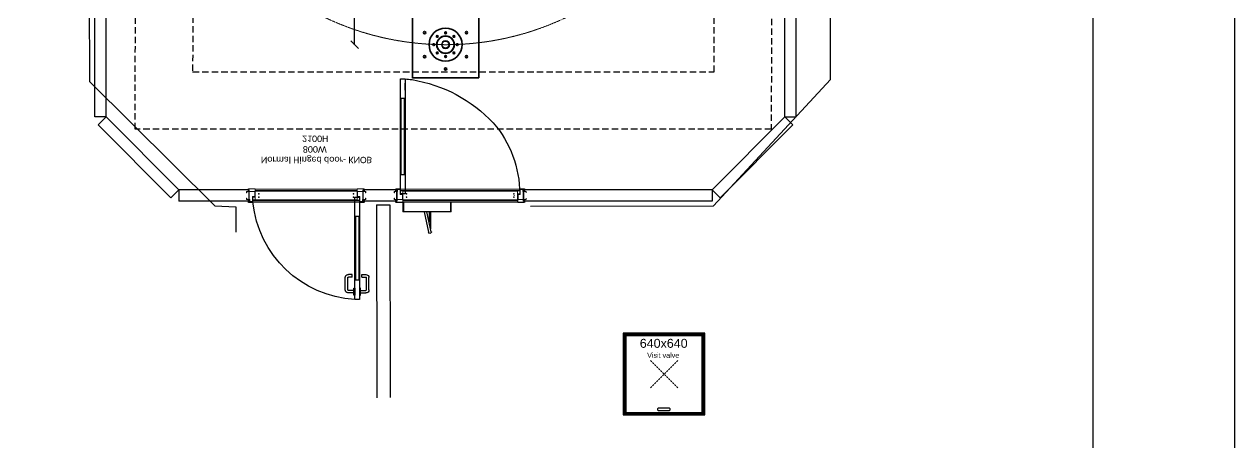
# Model space of a CAD drawing. Header units: millimetres. Extents: x 2822564 to 2991989, y -324396 to -253399.
# Drawn here: x 2931387 to 2940882, y -305389 to -302116 of the extents above; entities that cross this region are included whole.
import ezdxf

# ---------------------------------------------------------------- set-up
doc = ezdxf.new("R2010")
doc.units = ezdxf.units.MM
for name, pattern in [('12017_XPLAN_GROUND$0$HIDDEN', [0.375, 0.25, -0.125]), ('CHEEEEEN', [0.37, 0.25, -0.12]), ('HIDDEN', [0.375, 0.25, -0.125])]:
    doc.linetypes.add(name, pattern=pattern)
for name, color, linetype in [('Azbilt', 10, 'Continuous'), ('CANAL', 2, 'HIDDEN'), ('DARICHE BAZDID', 7, 'Continuous'), ('Runner', 30, 'Continuous')]:
    doc.layers.add(name, color=color, linetype=linetype)
for name, color, linetype, lineweight in [('coton tak bazo', 191, 'Continuous', 5), ('KATCHIN', 253, '12017_XPLAN_GROUND$0$HIDDEN', 5), ('plat 2 bazo', 7, 'Continuous', 15)]:
    doc.layers.add(name, color=color, linetype=linetype, lineweight=lineweight)
doc.styles.add('Annotative', font='arial.ttf')
doc.styles.add('Legend', font='calibri.ttf')
doc.dimstyles.new('RUNNER saghf', dxfattribs={"dimtxt": 150, "dimasz": 60, "dimexe": 0.18, "dimexo": 0.0625, "dimgap": 0.09, "dimtad": 0, "dimtih": 1, "dimtoh": 1, "dimdec": 4, "dimzin": 0, "dimdsep": 46, "dimtxsty": 'Annotative', "dimblk": 'OBLIQUE', "dimcen": 0.09, "dimclrd": 140, "dimclre": 140, "dimclrt": 230, "dimazin": 0, "dimtfac": 1, "dimtdec": 4, "dimtofl": 0, "dimtmove": 0, "dimatfit": 3, "dimldrblk": 'OBLIQUE', "dimfxl": 1, "dimtolj": 1, "dimtzin": 0, "dimarcsym": 0})

# ---------------------------------------------------------------- blocks, each defined once
blk = doc.blocks.new('Azbilt UP25-N')
at = {"layer": 'Azbilt', "color": 85, "true_color": 0x58ba48}
for p, q in [((1925299.7, -344409.1), (1925326, -349391.3)), ((1931136.3, -349377.2), (1931144.2, -344435)), ((1925326, -349391.3), (1926309, -350367.8)), ((1930220.3, -350368.5), (1931136.3, -349377.2)), ((1926309, -350367.8), (1926471.8, -350375.7)), ((1926471.8, -350375.7), (1926472.9, -350574.6)), ((1927576.8, -350358.7), (1927681.4, -350358.6)), ((1927576.8, -350358.7), (1927578.6, -351871.1)), ((1927681.4, -350358.6), (1927683.3, -351871)), ((1928785, -350370.8), (1930220.3, -350368.5))]:
    blk.add_line(p, q, dxfattribs=at)
blk = doc.blocks.new('_Oblique')
at = {"color": 0, "linetype": 'ByBlock', "lineweight": -2}
blk.add_line((-0.5, -0.5), (0.5, 0.5), dxfattribs=at)
blk = doc.blocks.new('*D28')
at = {"color": 140, "lineweight": -2, "ltscale": 10, "transparency": 16777216}
for p, q in [((-254649.2, -1447978.7), (-254649.2, -1447979.1)), ((-254649.2, -1447978.9), (-254279.1, -1447978.9)), ((-253743.2, -1447978.9), (-254113.3, -1447978.9)), ((-253743.2, -1447978.7), (-253743.2, -1447979.1))]:
    blk.add_line(p, q, dxfattribs=at)
at = {"layer": 'Defpoints', "color": 0, "ltscale": 10, "transparency": 16777216}
for p in [(-254649.2, -1447872.8, 0), (-253743.2, -1447872.8, 0), (-253743.2, -1447978.9)]:
    blk.add_point(p, dxfattribs=at)
at = {"color": 140, "lineweight": -2, "ltscale": 10, "transparency": 16777216, "xscale": 60, "yscale": 60, "zscale": 60, "rotation": 180}
blk.add_blockref('_Oblique', (-254649.2, -1447978.9), dxfattribs=at)
at = {"color": 140, "lineweight": -2, "ltscale": 10, "transparency": 16777216, "xscale": 60, "yscale": 60, "zscale": 60}
blk.add_blockref('_Oblique', (-253743.2, -1447978.9), dxfattribs=at)
at = {"color": 230, "ltscale": 10, "transparency": 16777216, "insert": (-254196.2, -1447978.9), "char_height": 75, "attachment_point": 5, "style": 'Annotative', "bg_fill": 3, "box_fill_scale": 1.1, "bg_fill_color": 256, "bg_fill_true_color": 13158600, "bg_fill_transparency": 0}
blk.add_mtext('\\A1;906', dxfattribs=at)
blk = doc.blocks.new('Hinged 900 - Non Touch')
at = {"color": 3}
for p, q in [((-252126.2, -1446891.8, 0), (-252125.2, -1446891.6, 0)), ((-252036.4, -1446886.3, 0), (-252072.4, -1446886.3, 0)), ((-252072.4, -1446886.3, 0), (-252072.4, -1447787.3, 0)), ((-252036.4, -1447787.3, 0), (-252036.4, -1446886.3, 0)), ((-252072.4, -1446973.3, 0), (-252072.4, -1446919.3, 0)), ((-252036.4, -1446973.3, 0), (-252036.4, -1446919.3, 0)), ((-252036.4, -1447036.8, 0), (-252072.4, -1447036.8, 0)), ((-252067.4, -1447636.8, 0), (-252067.4, -1447036.8, 0)), ((-252041.4, -1447636.8, 0), (-252041.4, -1447036.8, 0)), ((-252036.4, -1447636.8, 0), (-252072.4, -1447636.8, 0)), ((-252072.4, -1447787.3, 0), (-252036.4, -1447787.3, 0)), ((-252054, -1447787.3, 0), (-252036.5, -1447787.3, 0))]:
    blk.add_line(p, q, dxfattribs=at)
at = {"color": 2}
for p, q in [((-253009.9, -1447767.8, 0), (-253009.9, -1447746.8, 0)), ((-251998.1, -1447767.8, 0), (-251998.1, -1447746.8, 0)), ((-253009.9, -1447853.8, 0), (-253009.9, -1447832.8, 0)), ((-251998.1, -1447853.8, 0), (-251998.1, -1447832.8, 0))]:
    blk.add_line(p, q, dxfattribs=at)
at = {"color": 20, "linetype": 'Continuous', "lineweight": 15}
for p, q in [((-253007, -1447749.3, 0), (-253006, -1447749.3, 0)), ((-253007, -1447766.3, 0), (-253007, -1447749.3, 0)), ((-253006, -1447766.3, 0), (-253006, -1447749.3, 0)), ((-253004.5, -1447747.8, 0), (-253004.5, -1447746.8, 0)), ((-253004.5, -1447746.8, 0), (-252974, -1447746.8, 0)), ((-253004.5, -1447747.8, 0), (-252974, -1447747.8, 0)), ((-252996, -1447755.8, 0), (-252997.5, -1447755.8, 0)), ((-252997.5, -1447755.8, 0), (-252997.5, -1447766.3, 0)), ((-252996, -1447755.8, 0), (-252996, -1447766.3, 0)), ((-252976.5, -1447752.8, 0), (-252994.5, -1447752.8, 0)), ((-252994.5, -1447752.8, 0), (-252994.5, -1447754.3, 0)), ((-252976.5, -1447754.3, 0), (-252994.5, -1447754.3, 0)), ((-252976.5, -1447754.3, 0), (-252976.5, -1447752.8, 0)), ((-252973.5, -1447755.8, 0), (-252975, -1447755.8, 0)), ((-252975, -1447789.3, 0), (-252975, -1447755.8, 0)), ((-252974, -1447746.8, 0), (-252974, -1447747.8, 0)), ((-252973.5, -1447789.3, 0), (-252973.5, -1447755.8, 0)), ((-252972.5, -1447749.3, 0), (-252971.5, -1447749.3, 0)), ((-252972.5, -1447749.3, 0), (-252972.5, -1447787.3, 0)), ((-252971.5, -1447749.3, 0), (-252971.5, -1447761.6, 0)), ((-252971.5, -1447761.6, 0), (-252971.5, -1447751.8, 0)), ((-252036.5, -1447749.3, 0), (-252035.5, -1447749.3, 0)), ((-252036.5, -1447749.3, 0), (-252036.5, -1447761.6, 0)), ((-252036.5, -1447761.6, 0), (-252036.5, -1447751.8, 0)), ((-252035.5, -1447749.3, 0), (-252035.5, -1447787.3, 0)), ((-252034.5, -1447755.8, 0), (-252033, -1447755.8, 0)), ((-252034.5, -1447789.3, 0), (-252034.5, -1447755.8, 0)), ((-252034, -1447747.8, 0), (-252034, -1447746.8, 0)), ((-252003.5, -1447746.8, 0), (-252034, -1447746.8, 0)), ((-252003.5, -1447747.8, 0), (-252034, -1447747.8, 0)), ((-252033, -1447789.3, 0), (-252033, -1447755.8, 0)), ((-252031.5, -1447752.8, 0), (-252013.5, -1447752.8, 0)), ((-252031.5, -1447754.3, 0), (-252031.5, -1447752.8, 0)), ((-252031.5, -1447754.3, 0), (-252013.5, -1447754.3, 0)), ((-252013.5, -1447752.8, 0), (-252013.5, -1447754.3, 0)), ((-252012, -1447755.8, 0), (-252010.5, -1447755.8, 0)), ((-252012, -1447755.8, 0), (-252012, -1447766.3, 0)), ((-252010.5, -1447755.8, 0), (-252010.5, -1447766.3, 0)), ((-252003.5, -1447746.8, 0), (-252003.5, -1447747.8, 0)), ((-252002, -1447749.3, 0), (-252001, -1447749.3, 0)), ((-252002, -1447766.3, 0), (-252002, -1447749.3, 0)), ((-252001, -1447766.3, 0), (-252001, -1447749.3, 0)), ((-253020.5, -1447770.8, 0), (-253022, -1447770.8, 0)), ((-253022, -1447770.8, 0), (-253022, -1447778.8, 0)), ((-253020.5, -1447778.8, 0), (-253022, -1447778.8, 0)), ((-253022, -1447821.8, 0), (-253022, -1447829.8, 0)), ((-253022, -1447821.8, 0), (-253020.5, -1447821.8, 0)), ((-253022, -1447829.8, 0), (-253020.5, -1447829.8, 0)), ((-253020.5, -1447770.8, 0), (-253020.5, -1447778.8, 0)), ((-253020.5, -1447821.8, 0), (-253020.5, -1447829.8, 0)), ((-253019, -1447767.8, 0), (-253019, -1447769.3, 0)), ((-252999, -1447767.8, 0), (-253019, -1447767.8, 0)), ((-252999, -1447769.3, 0), (-253019, -1447769.3, 0)), ((-253019, -1447831.3, 0), (-253019, -1447832.8, 0)), ((-253019, -1447831.3, 0), (-252999, -1447831.3, 0)), ((-253019, -1447832.8, 0), (-252999, -1447832.8, 0)), ((-253007, -1447766.3, 0), (-253006, -1447766.3, 0)), ((-253007, -1447851.3, 0), (-253007, -1447834.3, 0)), ((-253006, -1447834.3, 0), (-253007, -1447834.3, 0)), ((-253006, -1447851.3, 0), (-253007, -1447851.3, 0)), ((-253006, -1447851.3, 0), (-253006, -1447834.3, 0)), ((-253004.5, -1447853.8, 0), (-253004.5, -1447852.8, 0)), ((-252956.5, -1447852.8, 0), (-253004.5, -1447852.8, 0)), ((-252999, -1447769.3, 0), (-252999, -1447767.8, 0)), ((-252999, -1447831.3, 0), (-252999, -1447832.8, 0)), ((-252999, -1447831.3, 0), (-252959, -1447831.3, 0)), ((-252999, -1447832.8, 0), (-252959, -1447832.8, 0)), ((-252997.5, -1447766.3, 0), (-252996, -1447766.3, 0)), ((-252975, -1447789.3, 0), (-252973.5, -1447789.3, 0)), ((-252971.5, -1447787.3, 0), (-252972.5, -1447787.3, 0)), ((-252959, -1447790.8, 0), (-252972, -1447790.8, 0)), ((-252972, -1447790.8, 0), (-252972, -1447792.3, 0)), ((-252959, -1447792.3, 0), (-252972, -1447792.3, 0)), ((-252971.5, -1447763.1, 0), (-252971.5, -1447761.6, 0)), ((-252971.5, -1447764.1, 0), (-252971.5, -1447763.1, 0)), ((-252971.5, -1447764.1, 0), (-252971.5, -1447787.3, 0)), ((-252971.5, -1447787.3, 0), (-252954, -1447787.3, 0)), ((-252970, -1447789.8, 0), (-252970, -1447788.8, 0)), ((-252970, -1447788.8, 0), (-252956.5, -1447788.8, 0)), ((-252970, -1447789.8, 0), (-252956.5, -1447789.8, 0)), ((-252959, -1447792.3, 0), (-252959, -1447790.8, 0)), ((-252959, -1447832.8, 0), (-252959, -1447831.3, 0)), ((-252956, -1447793.8, 0), (-252957.5, -1447793.8, 0)), ((-252957.5, -1447829.8, 0), (-252957.5, -1447793.8, 0)), ((-252957.5, -1447829.8, 0), (-252956, -1447829.8, 0)), ((-252956.5, -1447788.8, 0), (-252956.5, -1447789.8, 0)), ((-252956.5, -1447788.8, 0), (-252954, -1447788.8, 0)), ((-252956.5, -1447852.8, 0), (-252956.5, -1447853.8, 0)), ((-252956, -1447829.8, 0), (-252956, -1447793.8, 0)), ((-252955, -1447791.3, 0), (-252954, -1447791.3, 0)), ((-252955, -1447791.3, 0), (-252955, -1447851.3, 0)), ((-252954, -1447851.3, 0), (-252955, -1447851.3, 0)), ((-252954, -1447766.6, 0), (-252954, -1447764.1, 0)), ((-252954, -1447833.6, 0), (-252954, -1447766.6, 0)), ((-252954, -1447836.1, 0), (-252954, -1447833.6, 0)), ((-252954, -1447836.1, 0), (-252954, -1447836.6, 0)), ((-252954, -1447837.6, 0), (-252954, -1447836.6, 0)), ((-252954, -1447837.6, 0), (-252954, -1447839.1, 0)), ((-252954, -1447839.1, 0), (-252954, -1447851.3, 0)), ((-252954, -1447839.1, 0), (-252954, -1447848.8, 0)), ((-252054, -1447766.6, 0), (-252054, -1447764.1, 0)), ((-252054, -1447833.6, 0), (-252054, -1447766.6, 0)), ((-252054, -1447787.3, 0), (-252036.5, -1447787.3, 0)), ((-252054, -1447788.8, 0), (-252051.5, -1447788.8, 0)), ((-252054, -1447791.3, 0), (-252053, -1447791.3, 0)), ((-252054, -1447836.1, 0), (-252054, -1447833.6, 0)), ((-252054, -1447836.1, 0), (-252054, -1447836.6, 0)), ((-252054, -1447836.6, 0), (-252054, -1447837.6, 0)), ((-252054, -1447839.1, 0), (-252054, -1447837.6, 0)), ((-252054, -1447839.1, 0), (-252054, -1447851.3, 0)), ((-252054, -1447848.8, 0), (-252054, -1447839.1, 0)), ((-252053, -1447851.3, 0), (-252054, -1447851.3, 0)), ((-252053, -1447791.3, 0), (-252053, -1447851.3, 0)), ((-252052, -1447793.8, 0), (-252050.5, -1447793.8, 0)), ((-252052, -1447829.8, 0), (-252052, -1447793.8, 0)), ((-252050.5, -1447829.8, 0), (-252052, -1447829.8, 0)), ((-252051.5, -1447789.8, 0), (-252051.5, -1447788.8, 0)), ((-252038, -1447788.8, 0), (-252051.5, -1447788.8, 0)), ((-252038, -1447789.8, 0), (-252051.5, -1447789.8, 0)), ((-252051.5, -1447853.8, 0), (-252051.5, -1447852.8, 0)), ((-252051.5, -1447852.8, 0), (-252003.5, -1447852.8, 0)), ((-252050.5, -1447829.8, 0), (-252050.5, -1447793.8, 0)), ((-252049, -1447790.8, 0), (-252036, -1447790.8, 0)), ((-252049, -1447792.3, 0), (-252049, -1447790.8, 0)), ((-252049, -1447792.3, 0), (-252036, -1447792.3, 0)), ((-252049, -1447832.8, 0), (-252049, -1447831.3, 0)), ((-252009, -1447831.3, 0), (-252049, -1447831.3, 0)), ((-252009, -1447832.8, 0), (-252049, -1447832.8, 0)), ((-252038, -1447788.8, 0), (-252038, -1447789.8, 0)), ((-252036.5, -1447763.1, 0), (-252036.5, -1447761.6, 0)), ((-252036.5, -1447764.1, 0), (-252036.5, -1447763.1, 0)), ((-252036.5, -1447764.1, 0), (-252036.5, -1447787.3, 0)), ((-252035.5, -1447787.3, 0), (-252036.5, -1447787.3, 0)), ((-252036, -1447790.8, 0), (-252036, -1447792.3, 0)), ((-252033, -1447789.3, 0), (-252034.5, -1447789.3, 0)), ((-252010.5, -1447766.3, 0), (-252012, -1447766.3, 0)), ((-252009, -1447767.8, 0), (-251989, -1447767.8, 0)), ((-252009, -1447769.3, 0), (-252009, -1447767.8, 0)), ((-252009, -1447769.3, 0), (-251989, -1447769.3, 0)), ((-251989, -1447831.3, 0), (-252009, -1447831.3, 0)), ((-252009, -1447831.3, 0), (-252009, -1447832.8, 0)), ((-251989, -1447832.8, 0), (-252009, -1447832.8, 0)), ((-252003.5, -1447852.8, 0), (-252003.5, -1447853.8, 0)), ((-252001, -1447766.3, 0), (-252002, -1447766.3, 0)), ((-252002, -1447834.3, 0), (-252001, -1447834.3, 0)), ((-252002, -1447851.3, 0), (-252002, -1447834.3, 0)), ((-252001, -1447851.3, 0), (-252002, -1447851.3, 0)), ((-252001, -1447851.3, 0), (-252001, -1447834.3, 0)), ((-251989, -1447767.8, 0), (-251989, -1447769.3, 0)), ((-251989, -1447831.3, 0), (-251989, -1447832.8, 0)), ((-251987.5, -1447770.8, 0), (-251986, -1447770.8, 0)), ((-251987.5, -1447770.8, 0), (-251987.5, -1447778.8, 0)), ((-251987.5, -1447778.8, 0), (-251986, -1447778.8, 0)), ((-251986, -1447821.8, 0), (-251987.5, -1447821.8, 0)), ((-251987.5, -1447821.8, 0), (-251987.5, -1447829.8, 0)), ((-251986, -1447829.8, 0), (-251987.5, -1447829.8, 0)), ((-251986, -1447770.8, 0), (-251986, -1447778.8, 0)), ((-251986, -1447821.8, 0), (-251986, -1447829.8, 0)), ((-252956.5, -1447853.8, 0), (-253004.5, -1447853.8, 0)), ((-252051.5, -1447853.8, 0), (-252003.5, -1447853.8, 0))]:
    blk.add_line(p, q, dxfattribs=at)
at = {"color": 46}
for p, q in [((-253000.5, -1447755.8, 0), (-253000.5, -1447844.8, 0)), ((-252007.5, -1447755.8, 0), (-252007.5, -1447844.8, 0))]:
    blk.add_line(p, q, dxfattribs=at)
at = {"color": 109, "linetype": 'Continuous', "lineweight": 15}
for p, q in [((-252971.5, -1447749.3, 0), (-252036.5, -1447749.3, 0)), ((-252971.5, -1447751.8, 0), (-252036.5, -1447751.8, 0)), ((-252971.5, -1447761.6, 0), (-252036.5, -1447761.6, 0)), ((-252971.5, -1447763.1, 0), (-252036.5, -1447763.1, 0)), ((-252971.5, -1447764.1, 0), (-252036.5, -1447764.1, 0)), ((-252954, -1447766.6, 0), (-252054, -1447766.6, 0)), ((-252954, -1447833.6, 0), (-252054, -1447833.6, 0)), ((-252954, -1447836.1, 0), (-252054, -1447836.1, 0)), ((-252954, -1447836.6, 0), (-252054, -1447836.6, 0)), ((-252954, -1447837.6, 0), (-252054, -1447837.6, 0)), ((-252954, -1447839.1, 0), (-252054, -1447839.1, 0)), ((-252954, -1447848.8, 0), (-252054, -1447848.8, 0)), ((-252954, -1447851.3, 0), (-252054, -1447851.3, 0))]:
    blk.add_line(p, q, dxfattribs=at)
at = {"color": 8, "linetype": 'Continuous', "lineweight": 15}
for p, q in [((-252927.4, -1447787.3, 0), (-252922.5, -1447787.3, 0)), ((-252085.4, -1447787.3, 0), (-252080.5, -1447787.3, 0))]:
    blk.add_line(p, q, dxfattribs=at)
at = {"color": 240, "true_color": 0xed1f24}
for p, q in [((-252432, -1447928.2, 0), (-252432, -1447851.3, 0)), ((-252428.1, -1447851.3, 0), (-252428.1, -1447928.2, 0)), ((-252057.8, -1447851.3, 0), (-252057.8, -1447928.2, 0)), ((-252054, -1447851.3, 0), (-252054, -1447928.2, 0)), ((-252431.5, -1447928.2, 0), (-252428.1, -1447928.2, 0)), ((-252428.1, -1447928.2, 0), (-252057.8, -1447928.2, 0)), ((-252277.1, -1448083.8, 0), (-252242.5, -1447928.2, 0)), ((-252271.9, -1448060.7, 0), (-252271.9, -1447928.2, 0)), ((-252260.6, -1447928.2, 0), (-252260.6, -1448009.6, 0)), ((-252219.9, -1447928.2, 0), (-252255.5, -1448088.6, 0)), ((-252057.8, -1447928.2, 0), (-252054.4, -1447928.2, 0))]:
    blk.add_line(p, q, dxfattribs=at)
at = {"color": 3, "elevation": 0}
blk.add_lwpolyline([(-252126.2, -1446891.8, 0.163146), (-252763.3, -1447231.2, 0.180244), (-252970, -1447787.3)], format="xyb", dxfattribs=at)
at = {"color": 7, "linetype": 'Continuous', "lineweight": 15}
for centre in [(-252925, -1447787.1, 0), (-252925, -1447813.1, 0), (-252083, -1447787.1, 0), (-252083, -1447813.1, 0)]:
    blk.add_circle(centre, 2.5, dxfattribs=at)
at = {"color": 3}
blk.add_arc((-252006.6, -1447803.3, 0), 919.4, 94.10813, 97.41181, dxfattribs=at)
at = {"color": 20, "linetype": 'Continuous', "lineweight": 15}
for centre, radius, start, end in [((-253004.5, -1447749.3, 0), 2.5, 90, 180), ((-253004.5, -1447749.3, 0), 1.5, 90, 180), ((-252994.5, -1447755.8, 0), 3, 90, 180), ((-252994.5, -1447755.8, 0), 1.5, 90, 180), ((-252976.5, -1447755.8, 0), 3, 0, 90), ((-252976.5, -1447755.8, 0), 1.5, 0, 90), ((-252974, -1447749.3, 0), 2.5, 0, 90), ((-252974, -1447749.3, 0), 1.5, 0, 90), ((-252034, -1447749.3, 0), 2.5, 90, 180), ((-252034, -1447749.3, 0), 1.5, 90, 180), ((-252031.5, -1447755.8, 0), 3, 90, 180), ((-252031.5, -1447755.8, 0), 1.5, 90, 180), ((-252013.5, -1447755.8, 0), 3, 0, 90), ((-252013.5, -1447755.8, 0), 1.5, 0, 90), ((-252003.5, -1447749.3, 0), 2.5, 0, 90), ((-252003.5, -1447749.3, 0), 1.5, 0, 90), ((-253019, -1447770.8, 0), 3, 90, 180), ((-253019, -1447829.8, 0), 3, 180, 270), ((-253019, -1447770.8, 0), 1.5, 90, 180), ((-253019, -1447829.8, 0), 1.5, 180, 270), ((-253004.5, -1447851.3, 0), 2.5, 180, 270), ((-253004.5, -1447851.3, 0), 1.5, 180, 270), ((-252999, -1447766.3, 0), 1.5, 270, 0), ((-252999, -1447766.3, 0), 3, 270, 0), ((-252972, -1447789.3, 0), 3, 180, 270), ((-252972, -1447789.3, 0), 1.5, 180, 270), ((-252970, -1447787.3, 0), 2.5, 180, 270), ((-252970, -1447787.3, 0), 1.5, 180, 270), ((-252959, -1447793.8, 0), 3, 0, 90), ((-252959, -1447793.8, 0), 1.5, 0, 90), ((-252959, -1447829.8, 0), 3, 270, 0), ((-252959, -1447829.8, 0), 1.5, 270, 0), ((-252956.5, -1447791.3, 0), 2.5, 0, 90), ((-252956.5, -1447791.3, 0), 1.5, 0, 90), ((-252956.5, -1447851.3, 0), 2.5, 270, 0), ((-252956.5, -1447851.3, 0), 1.5, 270, 0), ((-252051.5, -1447791.3, 0), 2.5, 90, 180), ((-252051.5, -1447851.3, 0), 2.5, 180, 270), ((-252051.5, -1447791.3, 0), 1.5, 90, 180), ((-252051.5, -1447851.3, 0), 1.5, 180, 270), ((-252049, -1447793.8, 0), 3, 90, 180), ((-252049, -1447829.8, 0), 3, 180, 270), ((-252049, -1447793.8, 0), 1.5, 90, 180), ((-252049, -1447829.8, 0), 1.5, 180, 270), ((-252038, -1447787.3, 0), 2.5, 270, 0), ((-252038, -1447787.3, 0), 1.5, 270, 0), ((-252036, -1447789.3, 0), 3, 270, 0), ((-252036, -1447789.3, 0), 1.5, 270, 0), ((-252009, -1447766.3, 0), 3, 180, 270), ((-252009, -1447766.3, 0), 1.5, 180, 270), ((-252003.5, -1447851.3, 0), 1.5, 270, 0), ((-252003.5, -1447851.3, 0), 2.5, 270, 0), ((-251989, -1447770.8, 0), 3, 0, 90), ((-251989, -1447770.8, 0), 1.5, 0, 90), ((-251989, -1447829.8, 0), 3, 270, 0), ((-251989, -1447829.8, 0), 1.5, 270, 0)]:
    blk.add_arc(centre, radius, start, end, dxfattribs=at)
blk.add_arc((-252006.6, -1447803.3, 0), 919.4, 179.78131, 180)
at = {"color": 240, "true_color": 0xed1f24}
for start, end in [(167.48667, 205.5074), (205.5074, 347.48667)]:
    blk.add_arc((-252266.3, -1448086.2, 0), 11.1, start, end, dxfattribs=at)
blk = doc.blocks.new('fff')
at = {"layer": 'coton tak bazo', "lineweight": 35, "ltscale": 0.008936}
blk.add_line((-0.701, 1.112), (-0.701, 1.096), dxfattribs=at)
at = {"layer": 'coton tak bazo', "lineweight": 35, "ltscale": 0.005826}
blk.add_line((-0.809, 0.878), (-0.809, 0.889), dxfattribs=at)
at = {"layer": 'coton tak bazo', "lineweight": 13, "ltscale": 0.008894}
for p, q in [((-0.791, 0.962), (-0.776, 0.962)), ((-0.791, 0.805), (-0.776, 0.805))]:
    blk.add_line(p, q, dxfattribs=at)
at = {"layer": 'coton tak bazo', "lineweight": 13, "ltscale": 0.007637}
for p, q in [((-0.79, 0.964), (-0.777, 0.964)), ((-0.79, 0.803), (-0.777, 0.803))]:
    blk.add_line(p, q, dxfattribs=at)
at = {"layer": 'coton tak bazo', "lineweight": 35, "ltscale": 0.002805}
blk.add_line((-0.786, 0.952), (-0.781, 0.952), dxfattribs=at)
at = {"layer": 'coton tak bazo', "lineweight": 35, "ltscale": 0.009181}
blk.add_line((-0.593, 0.885), (-0.609, 0.885), dxfattribs=at)
at = {"layer": 'coton tak bazo', "lineweight": 35, "ltscale": 0.002806}
blk.add_line((-0.781, 0.815), (-0.786, 0.815), dxfattribs=at)
at = {"layer": 'coton tak bazo', "lineweight": 35, "ltscale": 0.004519}
blk.add_line((-0.715, 0.772), (-0.715, 0.78), dxfattribs=at)
at = {"layer": 'coton tak bazo', "lineweight": 35, "ltscale": 0.008358}
blk.add_line((-0.593, 0.88), (-0.608, 0.88), dxfattribs=at)
at = {"layer": 'coton tak bazo', "lineweight": 35}
for centre, radius in [((-0.708, 1.104), 0.0105), ((-0.899, 0.994), 0.0105), ((-0.708, 0.991), 0.00806), ((-0.517, 0.994), 0.0105), ((-0.815, 0.883), 0.00806), ((-0.784, 0.959), 0.00806), ((-0.708, 0.883), 0.0781), ((-0.708, 0.883), 0.0328), ((-0.632, 0.959), 0.00806), ((-0.601, 0.883), 0.00806), ((-0.899, 0.773), 0.0105), ((-0.784, 0.808), 0.00806), ((-0.708, 0.776), 0.00806), ((-0.632, 0.808), 0.00806), ((-0.517, 0.773), 0.0105)]:
    blk.add_circle(centre, radius, dxfattribs=at)
at = {"layer": 'coton tak bazo', "lineweight": 13}
blk.add_circle((-0.708, 0.883), 0.0378, dxfattribs=at)
at = {"layer": 'plat 2 bazo', "lineweight": 35, "ltscale": 0.35}
for p, q in [((-1.01, 1.186), (-1.01, 0.581)), ((-0.405, 1.186), (-1.01, 1.186)), ((-0.405, 0.581), (-0.405, 1.186))]:
    blk.add_line(p, q, dxfattribs=at)
at = {"layer": 'plat 2 bazo', "lineweight": 35}
for radius in [0.151, 0.0801]:
    blk.add_circle((-0.708, 0.883), radius, dxfattribs=at)
blk = doc.blocks.new('*D21')
at = {"color": 140, "lineweight": -2, "ltscale": 10, "transparency": 16777216}
for p, q in [((1609924.9, -562746.7), (1609924.5, -562746.7)), ((1609924.7, -562746.7), (1609924.7, -563805.7)), ((1609924.7, -564946.7), (1609924.7, -563887.6)), ((1609924.9, -564946.7), (1609924.5, -564946.7))]:
    blk.add_line(p, q, dxfattribs=at)
at = {"layer": 'Defpoints', "color": 0, "ltscale": 10, "transparency": 16777216}
for p in [(1610637.8, -562746.7, 0), (1609924.7, -564946.7), (1610637.9, -564946.7, 0)]:
    blk.add_point(p, dxfattribs=at)
at = {"color": 140, "lineweight": -2, "ltscale": 10, "transparency": 16777216, "xscale": 60, "yscale": 60, "zscale": 60}
for p, rotation in [((1609924.7, -562746.7), 90), ((1609924.7, -564946.7), 270)]:
    blk.add_blockref('_Oblique', p, dxfattribs=dict(at, rotation=rotation))
at = {"color": 230, "ltscale": 10, "transparency": 16777216, "insert": (1609924.7, -563846.7), "char_height": 80, "attachment_point": 5, "style": 'Annotative', "bg_fill": 3, "box_fill_scale": 1.1, "bg_fill_color": 256, "bg_fill_true_color": 13158600, "bg_fill_transparency": 0}
blk.add_mtext('\\A1;2200', dxfattribs=at)
blk = doc.blocks.new('DARICHE 60x60')
at = {"layer": 'DARICHE BAZDID', "ltscale": 10, "true_color": 0xf7f281}
h = blk.add_hatch(dxfattribs=at)
h.set_pattern_fill('_USER', color=51, scale=5, pattern_type=0)
h.set_pattern_definition([(0, (0, 0), (0, 5), [])])
h.paths.add_polyline_path([(2836849.1, -315572.4), (2836209.1, -315572.4), (2836209.1, -316212.4), (2836849.1, -316212.4)])
h.paths.add_polyline_path([(2836829.1, -315592.4), (2836229.1, -315592.4), (2836229.1, -316192.4), (2836829.1, -316192.4)], flags=16)
at = {"layer": 'DARICHE BAZDID', "ltscale": 10, "true_color": 0xed1f24}
h = blk.add_hatch(dxfattribs=at)
h.set_pattern_fill('JIS_RC_30', color=240, scale=5)
h.set_pattern_definition([(45, (1e-07, -80), (-106.066017, 106.066017), []), (45, (5, -80), (-106.066017, 106.066017), []), (45, (10, -80), (-106.066017, 106.066017), [])])
edge = h.paths.add_edge_path()
edge.add_line((2836567.2, -316157.8), (2836487.2, -316157.8))
edge.add_arc((2836487.2, -316167.8), 10, 90, 180)
edge.add_arc((2836487.2, -316167.8), 10, 180, 270)
edge.add_line((2836487.2, -316177.8), (2836567.2, -316177.8))
edge.add_arc((2836567.2, -316167.8), 10, 270, 360)
edge.add_arc((2836567.2, -316167.8), 10, 0, 90)
at = {"layer": 'DARICHE BAZDID', "linetype": 'CHEEEEEN', "ltscale": 60}
for p, q in [((2836636.9, -315784.6), (2836421.3, -316000.2)), ((2836421.3, -315784.6), (2836636.9, -316000.2))]:
    blk.add_line(p, q, dxfattribs=at)
at = {"layer": 'DARICHE BAZDID', "ltscale": 10}
for points in [[(2836849.1, -315572.4), (2836209.1, -315572.4), (2836209.1, -316212.4), (2836849.1, -316212.4)], [(2836829.1, -315592.4), (2836229.1, -315592.4), (2836229.1, -316192.4), (2836829.1, -316192.4)]]:
    blk.add_lwpolyline(points, close=True, dxfattribs=at)
blk.add_lwpolyline([(2836567.2, -316157.8), (2836487.2, -316157.8, 0.414214), (2836477.2, -316167.8), (2836477.2, -316167.8, 0.414214), (2836487.2, -316177.8), (2836567.2, -316177.8, 0.414214), (2836577.2, -316167.8), (2836577.2, -316167.8, 0.414214)], format="xyb", close=True, dxfattribs=at)
at = {"layer": 'DARICHE BAZDID', "ltscale": 0.5, "attachment_point": 1}
for s, insert, char_height in [('{\\fArial|b0|i0|c178|p34;\\C252;\\c9999763;640x640}', (2836338.6, -315615.8), 70), ('{\\fArial|b0|i0|c178|p34;\\C252;\\c9999763;Visit valve}', (2836396.3, -315724.4), 40)]:
    blk.add_mtext_dynamic_manual_height_columns(s, width=18881.249, gutter_width=1, heights=[1508], dxfattribs=dict(at, insert=insert, char_height=char_height))
blk = doc.blocks.new('Hinged Door 800 - Knob')
at = {"color": 3}
for p, q in [((-253822.7, -1447074.8, 0), (-253864.7, -1447074.8, 0)), ((-253814.7, -1447057.8, 0), (-253822.7, -1447057.8, 0)), ((-253822.7, -1447057.8, 0), (-253822.7, -1447111.8, 0)), ((-253814.7, -1447111.8, 0), (-253814.7, -1447057.8, 0)), ((-253778.7, -1447111.8, 0), (-253778.7, -1447057.8, 0)), ((-253778.7, -1447057.8, 0), (-253770.7, -1447057.8, 0)), ((-253770.7, -1447057.8, 0), (-253770.7, -1447111.8, 0)), ((-253770.7, -1447074.8, 0), (-253728.7, -1447074.8, 0)), ((-253889.7, -1447099.8, 0), (-253889.7, -1447194.8, 0)), ((-253869.7, -1447099.8, 0), (-253869.7, -1447194.8, 0)), ((-253822.7, -1447094.8, 0), (-253864.7, -1447094.8, 0)), ((-253822.7, -1447111.8, 0), (-253814.7, -1447111.8, 0)), ((-253770.7, -1447111.8, 0), (-253778.7, -1447111.8, 0)), ((-253770.7, -1447094.8, 0), (-253728.7, -1447094.8, 0)), ((-253723.7, -1447099.8, 0), (-253723.7, -1447194.8, 0)), ((-253703.7, -1447099.8, 0), (-253703.7, -1447194.8, 0)), ((-253834.7, -1447199.8, 0), (-253864.7, -1447199.8, 0)), ((-253834.7, -1447219.8, 0), (-253864.7, -1447219.8, 0)), ((-253834.7, -1447199.8, 0), (-253834.7, -1447219.8, 0)), ((-253758.7, -1447199.8, 0), (-253758.7, -1447219.8, 0)), ((-253758.7, -1447199.8, 0), (-253728.7, -1447199.8, 0)), ((-253758.7, -1447219.8, 0), (-253728.7, -1447219.8, 0)), ((-253796.2, -1447825.8, 0), (-253778.7, -1447825.8, 0))]:
    blk.add_line(p, q, dxfattribs=at)
at = {"color": 30, "true_color": 0xf26722}
for p, q in [((-253778.7, -1447024.8, 0), (-253814.7, -1447024.8, 0)), ((-253814.7, -1447024.8, 0), (-253814.7, -1447825.8, 0)), ((-253778.7, -1447825.8, 0), (-253778.7, -1447024.8, 0)), ((-253778.7, -1447175.3, 0), (-253814.7, -1447175.3, 0)), ((-253809.7, -1447675.3, 0), (-253809.7, -1447175.3, 0)), ((-253783.7, -1447675.3, 0), (-253783.7, -1447175.3, 0)), ((-253778.7, -1447675.3, 0), (-253814.7, -1447675.3, 0)), ((-253814.7, -1447825.8, 0), (-253778.7, -1447825.8, 0))]:
    blk.add_line(p, q, dxfattribs=at)
at = {"color": 20, "linetype": 'Continuous', "lineweight": 15}
for p, q in [((-254662.7, -1447809.3, 0), (-254664.2, -1447809.3, 0)), ((-254664.2, -1447809.3, 0), (-254664.2, -1447817.3, 0)), ((-254662.7, -1447817.3, 0), (-254664.2, -1447817.3, 0)), ((-254662.7, -1447809.3, 0), (-254662.7, -1447817.3, 0)), ((-254661.2, -1447806.3, 0), (-254661.2, -1447807.8, 0)), ((-254641.2, -1447806.3, 0), (-254661.2, -1447806.3, 0)), ((-254641.2, -1447807.8, 0), (-254661.2, -1447807.8, 0)), ((-254649.2, -1447787.8, 0), (-254648.2, -1447787.8, 0)), ((-254649.2, -1447804.8, 0), (-254649.2, -1447787.8, 0)), ((-254649.2, -1447804.8, 0), (-254648.2, -1447804.8, 0)), ((-254648.2, -1447804.8, 0), (-254648.2, -1447787.8, 0)), ((-254646.7, -1447786.3, 0), (-254646.7, -1447785.3, 0)), ((-254646.7, -1447785.3, 0), (-254616.2, -1447785.3, 0)), ((-254646.7, -1447786.3, 0), (-254616.2, -1447786.3, 0)), ((-254641.2, -1447807.8, 0), (-254641.2, -1447806.3, 0)), ((-254638.2, -1447794.3, 0), (-254639.7, -1447794.3, 0)), ((-254639.7, -1447794.3, 0), (-254639.7, -1447804.8, 0)), ((-254639.7, -1447804.8, 0), (-254638.2, -1447804.8, 0)), ((-254638.2, -1447794.3, 0), (-254638.2, -1447804.8, 0)), ((-254618.7, -1447791.3, 0), (-254636.7, -1447791.3, 0)), ((-254636.7, -1447791.3, 0), (-254636.7, -1447792.8, 0)), ((-254618.7, -1447792.8, 0), (-254636.7, -1447792.8, 0)), ((-254618.7, -1447792.8, 0), (-254618.7, -1447791.3, 0)), ((-254615.7, -1447794.3, 0), (-254617.2, -1447794.3, 0)), ((-254617.2, -1447827.8, 0), (-254617.2, -1447794.3, 0)), ((-254617.2, -1447827.8, 0), (-254615.7, -1447827.8, 0)), ((-254616.2, -1447785.3, 0), (-254616.2, -1447786.3, 0)), ((-254615.7, -1447827.8, 0), (-254615.7, -1447794.3, 0)), ((-254614.7, -1447787.8, 0), (-254613.7, -1447787.8, 0)), ((-254614.7, -1447787.8, 0), (-254614.7, -1447825.8, 0)), ((-254613.7, -1447825.8, 0), (-254614.7, -1447825.8, 0)), ((-254601.2, -1447829.3, 0), (-254614.2, -1447829.3, 0)), ((-254614.2, -1447829.3, 0), (-254614.2, -1447830.8, 0)), ((-254601.2, -1447830.8, 0), (-254614.2, -1447830.8, 0)), ((-254613.7, -1447787.8, 0), (-254613.7, -1447800, 0)), ((-254613.7, -1447800, 0), (-254613.7, -1447790.3, 0)), ((-254613.7, -1447801.5, 0), (-254613.7, -1447800, 0)), ((-254613.7, -1447802.5, 0), (-254613.7, -1447801.5, 0)), ((-254613.7, -1447802.5, 0), (-254613.7, -1447825.8, 0)), ((-254613.7, -1447825.8, 0), (-254596.2, -1447825.8, 0)), ((-254612.2, -1447828.3, 0), (-254612.2, -1447827.3, 0)), ((-254612.2, -1447827.3, 0), (-254598.7, -1447827.3, 0)), ((-254612.2, -1447828.3, 0), (-254598.7, -1447828.3, 0)), ((-254601.2, -1447830.8, 0), (-254601.2, -1447829.3, 0)), ((-254598.2, -1447832.3, 0), (-254599.7, -1447832.3, 0)), ((-254599.7, -1447868.3, 0), (-254599.7, -1447832.3, 0)), ((-254598.7, -1447827.3, 0), (-254598.7, -1447828.3, 0)), ((-254598.7, -1447827.3, 0), (-254596.2, -1447827.3, 0)), ((-254598.2, -1447868.3, 0), (-254598.2, -1447832.3, 0)), ((-254597.2, -1447829.8, 0), (-254596.2, -1447829.8, 0)), ((-254597.2, -1447829.8, 0), (-254597.2, -1447889.8, 0)), ((-254596.2, -1447805, 0), (-254596.2, -1447802.5, 0)), ((-254596.2, -1447872, 0), (-254596.2, -1447805, 0)), ((-253796.2, -1447805, 0), (-253796.2, -1447802.5, 0)), ((-253796.2, -1447872, 0), (-253796.2, -1447805, 0)), ((-253796.2, -1447825.8, 0), (-253778.7, -1447825.8, 0)), ((-253796.2, -1447827.3, 0), (-253793.7, -1447827.3, 0)), ((-253796.2, -1447829.8, 0), (-253795.2, -1447829.8, 0)), ((-253795.2, -1447829.8, 0), (-253795.2, -1447889.8, 0)), ((-253794.2, -1447832.3, 0), (-253792.7, -1447832.3, 0)), ((-253794.2, -1447868.3, 0), (-253794.2, -1447832.3, 0)), ((-253793.7, -1447828.3, 0), (-253793.7, -1447827.3, 0)), ((-253780.2, -1447827.3, 0), (-253793.7, -1447827.3, 0)), ((-253780.2, -1447828.3, 0), (-253793.7, -1447828.3, 0)), ((-253792.7, -1447868.3, 0), (-253792.7, -1447832.3, 0)), ((-253791.2, -1447829.3, 0), (-253778.2, -1447829.3, 0)), ((-253791.2, -1447830.8, 0), (-253791.2, -1447829.3, 0)), ((-253791.2, -1447830.8, 0), (-253778.2, -1447830.8, 0)), ((-253780.2, -1447827.3, 0), (-253780.2, -1447828.3, 0)), ((-253778.7, -1447787.8, 0), (-253777.7, -1447787.8, 0)), ((-253778.7, -1447787.8, 0), (-253778.7, -1447800, 0)), ((-253778.7, -1447800, 0), (-253778.7, -1447790.3, 0)), ((-253778.7, -1447801.5, 0), (-253778.7, -1447800, 0)), ((-253778.7, -1447802.5, 0), (-253778.7, -1447801.5, 0)), ((-253778.7, -1447802.5, 0), (-253778.7, -1447825.8, 0)), ((-253777.7, -1447825.8, 0), (-253778.7, -1447825.8, 0)), ((-253778.2, -1447829.3, 0), (-253778.2, -1447830.8, 0)), ((-253777.7, -1447787.8, 0), (-253777.7, -1447825.8, 0)), ((-253776.7, -1447794.3, 0), (-253775.2, -1447794.3, 0)), ((-253776.7, -1447827.8, 0), (-253776.7, -1447794.3, 0)), ((-253775.2, -1447827.8, 0), (-253776.7, -1447827.8, 0)), ((-253776.2, -1447786.3, 0), (-253776.2, -1447785.3, 0)), ((-253745.7, -1447785.3, 0), (-253776.2, -1447785.3, 0)), ((-253745.7, -1447786.3, 0), (-253776.2, -1447786.3, 0)), ((-253775.2, -1447827.8, 0), (-253775.2, -1447794.3, 0)), ((-253773.7, -1447791.3, 0), (-253755.7, -1447791.3, 0)), ((-253773.7, -1447792.8, 0), (-253773.7, -1447791.3, 0)), ((-253773.7, -1447792.8, 0), (-253755.7, -1447792.8, 0)), ((-253755.7, -1447791.3, 0), (-253755.7, -1447792.8, 0)), ((-253754.2, -1447794.3, 0), (-253752.7, -1447794.3, 0)), ((-253754.2, -1447794.3, 0), (-253754.2, -1447804.8, 0)), ((-253752.7, -1447804.8, 0), (-253754.2, -1447804.8, 0)), ((-253752.7, -1447794.3, 0), (-253752.7, -1447804.8, 0)), ((-253751.2, -1447806.3, 0), (-253731.2, -1447806.3, 0)), ((-253751.2, -1447807.8, 0), (-253751.2, -1447806.3, 0)), ((-253751.2, -1447807.8, 0), (-253731.2, -1447807.8, 0)), ((-253745.7, -1447785.3, 0), (-253745.7, -1447786.3, 0)), ((-253744.2, -1447787.8, 0), (-253743.2, -1447787.8, 0)), ((-253744.2, -1447804.8, 0), (-253744.2, -1447787.8, 0)), ((-253743.2, -1447804.8, 0), (-253744.2, -1447804.8, 0)), ((-253743.2, -1447804.8, 0), (-253743.2, -1447787.8, 0)), ((-253731.2, -1447806.3, 0), (-253731.2, -1447807.8, 0)), ((-253729.7, -1447809.3, 0), (-253728.2, -1447809.3, 0)), ((-253729.7, -1447809.3, 0), (-253729.7, -1447817.3, 0)), ((-253729.7, -1447817.3, 0), (-253728.2, -1447817.3, 0)), ((-253728.2, -1447809.3, 0), (-253728.2, -1447817.3, 0)), ((-254664.2, -1447860.3, 0), (-254664.2, -1447868.3, 0)), ((-254664.2, -1447860.3, 0), (-254662.7, -1447860.3, 0)), ((-254664.2, -1447868.3, 0), (-254662.7, -1447868.3, 0)), ((-254662.7, -1447860.3, 0), (-254662.7, -1447868.3, 0)), ((-254661.2, -1447869.8, 0), (-254661.2, -1447871.3, 0)), ((-254661.2, -1447869.8, 0), (-254641.2, -1447869.8, 0)), ((-254661.2, -1447871.3, 0), (-254641.2, -1447871.3, 0)), ((-254649.2, -1447889.8, 0), (-254649.2, -1447872.8, 0)), ((-254648.2, -1447872.8, 0), (-254649.2, -1447872.8, 0)), ((-254648.2, -1447889.8, 0), (-254649.2, -1447889.8, 0)), ((-254648.2, -1447889.8, 0), (-254648.2, -1447872.8, 0)), ((-254646.7, -1447892.3, 0), (-254646.7, -1447891.3, 0)), ((-254598.7, -1447891.3, 0), (-254646.7, -1447891.3, 0)), ((-254598.7, -1447892.3, 0), (-254646.7, -1447892.3, 0)), ((-254641.2, -1447869.8, 0), (-254641.2, -1447871.3, 0)), ((-254641.2, -1447869.8, 0), (-254601.2, -1447869.8, 0)), ((-254641.2, -1447871.3, 0), (-254601.2, -1447871.3, 0)), ((-254601.2, -1447871.3, 0), (-254601.2, -1447869.8, 0)), ((-254599.7, -1447868.3, 0), (-254598.2, -1447868.3, 0)), ((-254598.7, -1447891.3, 0), (-254598.7, -1447892.3, 0)), ((-254596.2, -1447889.8, 0), (-254597.2, -1447889.8, 0)), ((-254596.2, -1447874.5, 0), (-254596.2, -1447872, 0)), ((-254596.2, -1447874.5, 0), (-254596.2, -1447875, 0)), ((-254596.2, -1447876, 0), (-254596.2, -1447875, 0)), ((-254596.2, -1447876, 0), (-254596.2, -1447877.5, 0)), ((-254596.2, -1447877.5, 0), (-254596.2, -1447889.8, 0)), ((-254596.2, -1447877.5, 0), (-254596.2, -1447887.3, 0)), ((-253796.2, -1447874.5, 0), (-253796.2, -1447872, 0)), ((-253796.2, -1447874.5, 0), (-253796.2, -1447875, 0)), ((-253796.2, -1447875, 0), (-253796.2, -1447876, 0)), ((-253796.2, -1447877.5, 0), (-253796.2, -1447876, 0)), ((-253796.2, -1447877.5, 0), (-253796.2, -1447889.8, 0)), ((-253796.2, -1447887.3, 0), (-253796.2, -1447877.5, 0)), ((-253795.2, -1447889.8, 0), (-253796.2, -1447889.8, 0)), ((-253792.7, -1447868.3, 0), (-253794.2, -1447868.3, 0)), ((-253793.7, -1447892.3, 0), (-253793.7, -1447891.3, 0)), ((-253793.7, -1447891.3, 0), (-253745.7, -1447891.3, 0)), ((-253793.7, -1447892.3, 0), (-253745.7, -1447892.3, 0)), ((-253791.2, -1447871.3, 0), (-253791.2, -1447869.8, 0)), ((-253751.2, -1447869.8, 0), (-253791.2, -1447869.8, 0)), ((-253751.2, -1447871.3, 0), (-253791.2, -1447871.3, 0)), ((-253731.2, -1447869.8, 0), (-253751.2, -1447869.8, 0)), ((-253751.2, -1447869.8, 0), (-253751.2, -1447871.3, 0)), ((-253731.2, -1447871.3, 0), (-253751.2, -1447871.3, 0)), ((-253745.7, -1447891.3, 0), (-253745.7, -1447892.3, 0)), ((-253744.2, -1447872.8, 0), (-253743.2, -1447872.8, 0)), ((-253744.2, -1447889.8, 0), (-253744.2, -1447872.8, 0)), ((-253743.2, -1447889.8, 0), (-253744.2, -1447889.8, 0)), ((-253743.2, -1447889.8, 0), (-253743.2, -1447872.8, 0)), ((-253731.2, -1447869.8, 0), (-253731.2, -1447871.3, 0)), ((-253728.2, -1447860.3, 0), (-253729.7, -1447860.3, 0)), ((-253729.7, -1447860.3, 0), (-253729.7, -1447868.3, 0)), ((-253728.2, -1447868.3, 0), (-253729.7, -1447868.3, 0)), ((-253728.2, -1447860.3, 0), (-253728.2, -1447868.3, 0))]:
    blk.add_line(p, q, dxfattribs=at)
at = {"color": 2}
for p, q in [((-254652.1, -1447806.3, 0), (-254652.1, -1447785.3, 0)), ((-253740.3, -1447806.3, 0), (-253740.3, -1447785.3, 0)), ((-254652.1, -1447892.3, 0), (-254652.1, -1447871.3, 0)), ((-253740.3, -1447892.3, 0), (-253740.3, -1447871.3, 0))]:
    blk.add_line(p, q, dxfattribs=at)
at = {"color": 46}
for p, q in [((-254642.7, -1447794.3, 0), (-254642.7, -1447883.3, 0)), ((-253749.7, -1447794.3, 0), (-253749.7, -1447883.3, 0))]:
    blk.add_line(p, q, dxfattribs=at)
at = {"color": 109, "linetype": 'Continuous', "lineweight": 15}
for p, q in [((-254613.7, -1447787.8, 0), (-253778.7, -1447787.8, 0)), ((-254613.7, -1447790.3, 0), (-253778.7, -1447790.3, 0)), ((-254613.7, -1447800, 0), (-253778.7, -1447800, 0)), ((-254613.7, -1447801.5, 0), (-253778.7, -1447801.5, 0)), ((-254613.7, -1447802.5, 0), (-253778.7, -1447802.5, 0)), ((-254613.7, -1447805, 0), (-253796.2, -1447805, 0)), ((-254596.2, -1447872, 0), (-253796.2, -1447872, 0)), ((-254596.2, -1447874.5, 0), (-253796.2, -1447874.5, 0)), ((-254596.2, -1447875, 0), (-253796.2, -1447875, 0)), ((-254596.2, -1447876, 0), (-253796.2, -1447876, 0)), ((-254596.2, -1447877.5, 0), (-253796.2, -1447877.5, 0)), ((-254596.2, -1447887.3, 0), (-253796.2, -1447887.3, 0)), ((-254596.2, -1447889.8, 0), (-253796.2, -1447889.8, 0))]:
    blk.add_line(p, q, dxfattribs=at)
at = {"color": 8, "linetype": 'Continuous', "lineweight": 15}
for p, q in [((-254569.7, -1447825.8, 0), (-254564.7, -1447825.8, 0)), ((-253827.7, -1447825.8, 0), (-253822.7, -1447825.8, 0))]:
    blk.add_line(p, q, dxfattribs=at)
at = {"color": 30, "ltscale": 5000, "true_color": 0xf26722, "elevation": 0}
blk.add_lwpolyline([(-253814.7, -1447024.8, 0.369417), (-254613.7, -1447787.8)], format="xyb", dxfattribs=at)
at = {"color": 7, "linetype": 'Continuous', "lineweight": 15}
for centre in [(-254567.2, -1447825.5, 0), (-254567.2, -1447851.5, 0), (-253825.2, -1447825.5, 0), (-253825.2, -1447851.5, 0)]:
    blk.add_circle(centre, 2.5, dxfattribs=at)
at = {"color": 3}
for centre, radius, start, end in [((-253864.7, -1447099.8, 0), 25, 98.90955, 180), ((-253864.7, -1447099.8, 0), 25, 96.36396, 98.90955), ((-253864.7, -1447099.8, 0), 25, 90, 96.36396), ((-253728.7, -1447099.8, 0), 25, 0, 90), ((-253864.7, -1447099.8, 0), 5, 135, 180), ((-253864.7, -1447099.8, 0), 5, 121.81981, 134.54773), ((-253864.7, -1447099.8, 0), 5, 90, 121.81981), ((-253728.7, -1447099.8, 0), 5, 0, 90), ((-253864.7, -1447194.8, 0), 25, 180, 261.09045), ((-253864.7, -1447194.8, 0), 5, 180, 225), ((-253864.7, -1447194.8, 0), 25, 261.09045, 263.63604), ((-253864.7, -1447194.8, 0), 5, 225.45227, 238.18019), ((-253864.7, -1447194.8, 0), 25, 263.63604, 270), ((-253864.7, -1447194.8, 0), 5, 238.18019, 270), ((-253728.7, -1447194.8, 0), 25, 270, 0), ((-253728.7, -1447194.8, 0), 5, 270, 0)]:
    blk.add_arc(centre, radius, start, end, dxfattribs=at)
at = {"color": 20, "linetype": 'Continuous', "lineweight": 15}
for centre, radius, start, end in [((-254661.2, -1447809.3, 0), 3, 90, 180), ((-254661.2, -1447809.3, 0), 1.5, 90, 180), ((-254646.7, -1447787.8, 0), 2.5, 90, 180), ((-254646.7, -1447787.8, 0), 1.5, 90, 180), ((-254641.2, -1447804.8, 0), 1.5, 270, 0), ((-254641.2, -1447804.8, 0), 3, 270, 0), ((-254636.7, -1447794.3, 0), 3, 90, 180), ((-254636.7, -1447794.3, 0), 1.5, 90, 180), ((-254618.7, -1447794.3, 0), 3, 0, 90), ((-254618.7, -1447794.3, 0), 1.5, 0, 90), ((-254614.2, -1447827.8, 0), 3, 180, 270), ((-254616.2, -1447787.8, 0), 2.5, 0, 90), ((-254616.2, -1447787.8, 0), 1.5, 0, 90), ((-254614.2, -1447827.8, 0), 1.5, 180, 270), ((-254612.2, -1447825.8, 0), 2.5, 180, 270), ((-254612.2, -1447825.8, 0), 1.5, 180, 270), ((-254601.2, -1447832.3, 0), 3, 0, 90), ((-254601.2, -1447832.3, 0), 1.5, 0, 90), ((-254598.7, -1447829.8, 0), 2.5, 0, 90), ((-254598.7, -1447829.8, 0), 1.5, 0, 90), ((-253793.7, -1447829.8, 0), 2.5, 90, 180), ((-253793.7, -1447829.8, 0), 1.5, 90, 180), ((-253791.2, -1447832.3, 0), 3, 90, 180), ((-253791.2, -1447832.3, 0), 1.5, 90, 180), ((-253780.2, -1447825.8, 0), 2.5, 270, 0), ((-253780.2, -1447825.8, 0), 1.5, 270, 0), ((-253776.2, -1447787.8, 0), 2.5, 90, 180), ((-253778.2, -1447827.8, 0), 3, 270, 0), ((-253778.2, -1447827.8, 0), 1.5, 270, 0), ((-253776.2, -1447787.8, 0), 1.5, 90, 180), ((-253773.7, -1447794.3, 0), 3, 90, 180), ((-253773.7, -1447794.3, 0), 1.5, 90, 180), ((-253755.7, -1447794.3, 0), 3, 0, 90), ((-253755.7, -1447794.3, 0), 1.5, 0, 90), ((-253751.2, -1447804.8, 0), 3, 180, 270), ((-253751.2, -1447804.8, 0), 1.5, 180, 270), ((-253745.7, -1447787.8, 0), 2.5, 0, 90), ((-253745.7, -1447787.8, 0), 1.5, 0, 90), ((-253731.2, -1447809.3, 0), 3, 0, 90), ((-253731.2, -1447809.3, 0), 1.5, 0, 90), ((-254661.2, -1447868.3, 0), 3, 180, 270), ((-254661.2, -1447868.3, 0), 1.5, 180, 270), ((-254646.7, -1447889.8, 0), 2.5, 180, 270), ((-254646.7, -1447889.8, 0), 1.5, 180, 270), ((-254601.2, -1447868.3, 0), 3, 270, 0), ((-254601.2, -1447868.3, 0), 1.5, 270, 0), ((-254598.7, -1447889.8, 0), 2.5, 270, 0), ((-254598.7, -1447889.8, 0), 1.5, 270, 0), ((-253793.7, -1447889.8, 0), 2.5, 180, 270), ((-253793.7, -1447889.8, 0), 1.5, 180, 270), ((-253791.2, -1447868.3, 0), 3, 180, 270), ((-253791.2, -1447868.3, 0), 1.5, 180, 270), ((-253745.7, -1447889.8, 0), 1.5, 270, 0), ((-253745.7, -1447889.8, 0), 2.5, 270, 0), ((-253731.2, -1447868.3, 0), 3, 270, 0), ((-253731.2, -1447868.3, 0), 1.5, 270, 0)]:
    blk.add_arc(centre, radius, start, end, dxfattribs=at)
at = {"color": 1, "insert": (-254764.8, -1448092.1, 0), "char_height": 50, "attachment_point": 1, "style": 'Legend'}
blk.add_mtext_dynamic_manual_height_columns('\\pi178.12375;  Normal Hinged door- KNOB\\P\\pi542.56606;{\\C3;800W\\P\\pi535.83529;2100H}', width=1269.44, gutter_width=1, heights=[383.7], dxfattribs=at)
at = {"ltscale": 10}
dim = blk.add_linear_dim(base=(-253743.2, -1447978.9, 0), p1=(-254649.2, -1447872.8, 0), p2=(-253743.2, -1447872.8, 0), dimstyle='RUNNER saghf', override={"dimtxt": 75, "dimdec": 0, "dimtdec": 0, "dimfxl": 0.2, "dimfxlon": 1, "dimtfill": 1, "dimarcsym": 2}, dxfattribs=at)
dim.commit()
dim.dimension.update_dxf_attribs({"geometry": '*D28', "text_midpoint": (-254196.2, -1447978.9, 0)})
blk = doc.blocks.new('Surgery Zone')
at = {"layer": 'KATCHIN', "color": 85, "ltscale": 1.1, "true_color": 0x58ba48}
blk.add_circle((1610637.8, -562746.7, 0), 2200, dxfattribs=at)
at = {"layer": 'coton tak bazo', "xscale": 860.0000000000005, "yscale": 860.0000000000005, "zscale": 860.0000000000005, "rotation": 180}
blk.add_blockref('fff', (1610029.2, -564186.9, 0), dxfattribs=at)
at = {"ltscale": 10}
dim = blk.add_linear_dim(base=(1609924.7, -564946.7, 0), p1=(1610637.8, -562746.7, 0), p2=(1610637.9, -564946.7, 0), angle=90, dimstyle='RUNNER saghf', override={"dimtxt": 80, "dimdec": 0, "dimtdec": 0, "dimfxl": 0.2, "dimfxlon": 1, "dimtfill": 1, "dimarcsym": 2}, dxfattribs=at)
dim.commit()
dim.dimension.update_dxf_attribs({"geometry": '*D21', "text_midpoint": (1609924.7, -563846.7, 0)})

msp = doc.modelspace()

# ---------------------------------------------------------------- linework, layer by layer
at = {"color": 150, "ltscale": 0.5}
for points in [[(2940882, -290278.2), (2894206.5, -290278.2), (2894206.5, -324395.7), (2940882, -324395.7)], [(2940882, -290278.2), (2894206.5, -290278.2), (2894206.5, -324395.7), (2940882, -324395.7)], [(2939770.6, -291389.5), (2899763.1, -291389.5), (2899763.1, -318839.1), (2939770.6, -318839.1)], [(2939770.6, -291389.5), (2899763.1, -291389.5), (2899763.1, -318839.1), (2939770.6, -318839.1)]]:
    msp.add_lwpolyline(points, close=True, dxfattribs=at)
at = {"layer": 'Runner', "ltscale": 10}
for p, q in [((2931939.5, -302842.9, 0), (2931939.5, -297310.1, 0)), ((2932028.5, -302842.9, 0), (2932028.5, -297310.1, 0)), ((2937353.8, -302842.9, 0), (2937353.8, -297310.1, 0)), ((2937442.8, -302842.9, 0), (2937442.8, -297310.1, 0)), ((2932028.5, -302842.9, 0), (2931939.5, -302842.9, 0)), ((2932028.5, -302842.9, 0), (2931965.6, -302905.9, 0)), ((2932028.5, -302842.9, 0), (2932600, -303414.4, 0)), ((2937353.8, -302842.9, 0), (2936782.3, -303414.4, 0)), ((2937353.8, -302842.9, 0), (2937442.8, -302842.9, 0)), ((2937353.8, -302842.9, 0), (2937416.7, -302905.9, 0)), ((2931965.6, -302905.9, 0), (2932537.1, -303477.3, 0)), ((2937416.7, -302905.9, 0), (2936845.3, -303477.3, 0)), ((2932600, -303414.4, 0), (2932537.1, -303477.3, 0)), ((2933151.4, -303414.4, 0), (2932600, -303414.4, 0)), ((2932600, -303414.4, 0), (2932600, -303503.4, 0)), ((2934310.3, -303414.4, 0), (2934044.4, -303414.4, 0)), ((2934310.3, -303503.4, 0), (2934310.3, -303414.4, 0)), ((2936782.3, -303414.4, 0), (2935303.3, -303414.4, 0)), ((2935303.3, -303503.4, 0), (2935303.3, -303414.4, 0)), ((2936782.3, -303414.4, 0), (2936782.3, -303503.4, 0)), ((2936782.3, -303414.4, 0), (2936845.3, -303477.3, 0)), ((2933151.4, -303503.4, 0), (2932600, -303503.4, 0)), ((2934310.3, -303503.4, 0), (2934044.4, -303503.4, 0)), ((2936782.3, -303503.4, 0), (2935303.3, -303503.4, 0))]:
    msp.add_line(p, q, dxfattribs=at)

# ---------------------------------------------------------------- block references
at = {"xscale": -1}
msp.add_blockref('Hinged 900 - Non Touch', (2682302.8, 1144341.4, 0), dxfattribs=at)
msp.add_blockref('DARICHE 60x60', (99876.4, 11033.1))
at = {"layer": 'Azbilt'}
msp.add_blockref('Azbilt UP25-N', (1006573.5, 46827.4), dxfattribs=at)

# ---------------------------------------------------------------- next in the draw order: block references
msp.add_blockref('Surgery Zone', (1324053.4, 262670.2, 0))
at = {"xscale": -1, "rotation": 180}
msp.add_blockref('Hinged Door 800 - Knob', (3187794.2, -1751297.7, 0), dxfattribs=at)

# ---------------------------------------------------------------- next in the draw order: linework, layer by layer
at = {"layer": 'CANAL', "ltscale": 200}
msp.add_lwpolyline([(2932723.6, -297406.2), (2932707.6, -302489.1), (2936797.1, -302488.8), (2936810.9, -297573), (2937260.9, -297574.2), (2937245.8, -302938.8), (2932256.2, -302939.1), (2932273.6, -297404.8)], close=True, dxfattribs=at)
at = {"layer": 'Runner', "ltscale": 10}
for p, q in [((2933151.4, -303503.4, 0), (2933151.4, -303414.4, 0)), ((2934044.4, -303503.4, 0), (2934044.4, -303414.4, 0))]:
    msp.add_line(p, q, dxfattribs=at)

doc.saveas('drawing.dxf')
